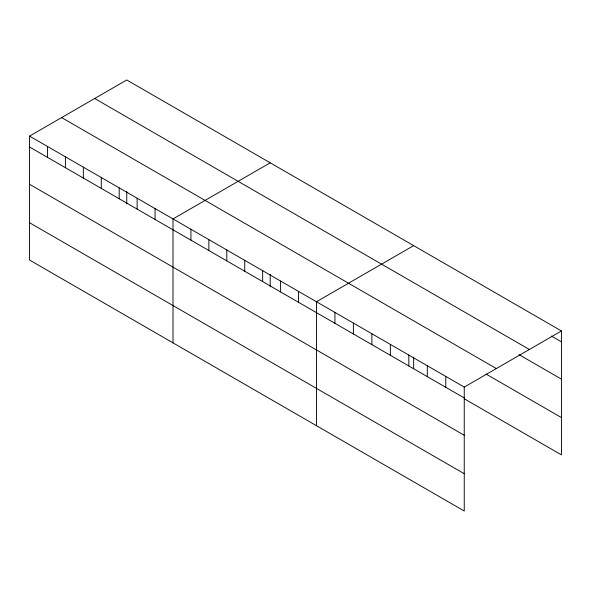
<?xml version="1.0" encoding="UTF-8"?>
<svg xmlns="http://www.w3.org/2000/svg" width="591" height="591" viewBox="0 0 591 591"><rect width="100%" height="100%" fill="white"/><g stroke="black" fill="none" stroke-linecap="round" stroke-linejoin="round"><path stroke-width="0.89" d="M29.55 136.107L464.245 387.075L464.245 511.016L29.55 260.04L29.55 136.107L126.755 79.984L561.45 330.96L561.45 454.893L464.46 398.895M270.205 162.806L173 218.929L173 342.861M413.656 245.627L316.451 301.75L316.451 425.683M464.245 387.075L561.45 330.96M551.44 336.065L561.45 341.842M94.678 98.505L529.373 349.48M519.112 354.703L561.45 379.149M61.627 117.587L496.322 368.555M486.009 374.029L561.45 417.586M29.55 146.996L464.245 397.965M29.55 184.296L464.245 435.272M29.55 222.733L464.245 473.709M445.769 376.408L445.769 387.297M427.3 365.748L427.3 376.63M413.656 357.127L413.656 368.673M408.824 355.08L408.824 365.962M390.348 344.413L390.348 355.302M371.872 333.745L371.872 344.634M353.396 323.078L353.396 333.967M334.927 312.417L334.927 323.299M298.521 291.393L298.521 302.282M280.585 281.043L280.585 291.932M270.205 274.305L270.205 286.746M262.655 270.693L262.655 281.575M244.726 260.335L244.726 271.225M226.796 249.986L226.796 260.867M208.859 239.636L208.859 250.518M190.93 229.278L190.93 240.168M155.071 208.579L155.071 219.46M137.134 198.221L137.134 209.111M126.755 191.484L126.755 203.925M119.205 187.872L119.205 198.753M101.275 177.514L101.275 188.403M83.346 167.164L83.346 178.054M65.409 156.814L65.409 167.696M47.479 146.457L47.479 157.346"/></g></svg>
